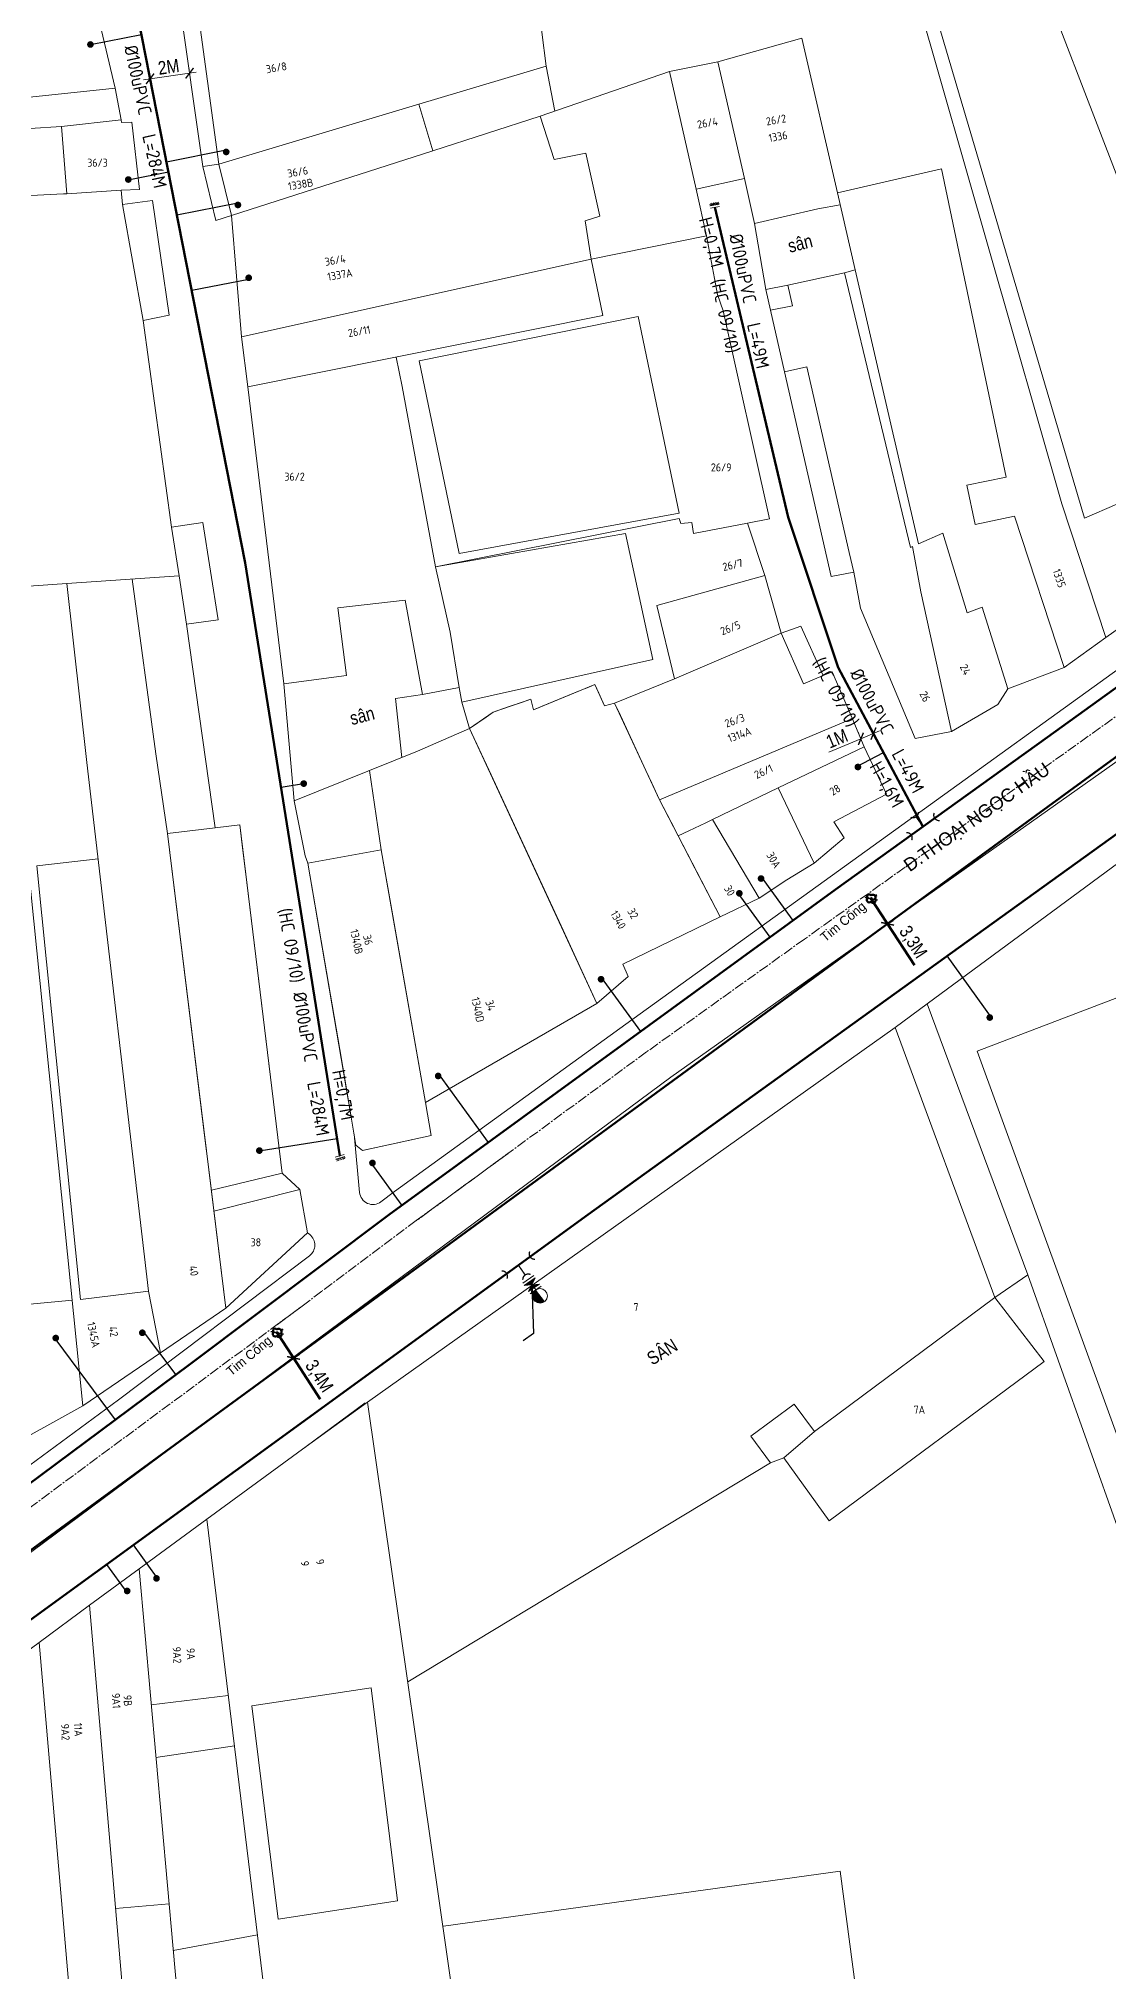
# Model space of a CAD drawing. Header units: inches. Extents: x 595615 to 1194060, y 1190840 to 2385448.
# Drawn here: x 597063.1 to 597143.3, y 1192704.4 to 1192849.3 of the extents above; entities that cross this region are included whole.
import ezdxf
from ezdxf.enums import TextEntityAlignment as Align

# ---------------------------------------------------------------- set-up
doc = ezdxf.new("R2010")
doc.units = ezdxf.units.IN
doc.header["$MEASUREMENT"] = 0
doc.linetypes.add('CENTER2', pattern=[1.125, 0.75, -0.125, 0.125, -0.125])
doc.layers.get('Defpoints').update_dxf_attribs({"color": 1})
for name, color, linetype, lineweight in [('Chitiet', 4, 'Continuous', 9), ('DN 100 uPVC', 4, 'Continuous', 50), ('DN 200 uPVC', 4, 'Continuous', 50), ('DN 25 PE', 40, 'Continuous', 30), ('DN 300 DI', 4, 'Continuous', 50), ('DOSAU', 2, 'Continuous', 20), ('DUONG CACH LE', 112, 'Continuous', 5), ('NAM-CDAI', 220, 'Continuous', 25), ('Nen tim duong', 9, 'CENTER2', 0), ('Nen_HTHANH-TP', 9, 'Continuous', 0), ('Nen_SN-HTHANH-TP_new', 7, 'Continuous', 0), ('Nen_SN_HTHANH_old', 9, 'Continuous', 0), ('ONG CAP 3 (DADT)', 221, 'Continuous', 50), ('Te', 4, 'Continuous', 15), ('TEXT PIPE', 3, 'Continuous', 25), ('Text_DiaDanh', 9, 'Continuous', 0), ('Text_GiaoThong', 142, 'Continuous', 0), ('TLK 15', 220, 'Continuous', 20), ('Trucuuhoa', 1, 'Continuous', 15), ('VAN', 7, 'Continuous', 20)]:
    doc.layers.add(name, color=color, linetype=linetype, lineweight=lineweight)
doc.layers.add('ki hieu van', color=170, linetype='Continuous')
doc.styles.add('Dia Danh', font='VHELVCN_0.TTF', dxfattribs={"height": 1})
doc.styles.add('Giao Thong', font='VAPTIMN_0.TTF', dxfattribs={"height": 1})
doc.styles.add('Sonha_QTB', font='isocp.shx', dxfattribs={"height": 0.6, "bigfont": 'bigfont.shx'})
doc.styles.add('text', font='isocp2.shx')
doc.styles.add('VNI-HC', font='VHELVCN_0.TTF')
doc.dimstyles.new('DUONG KICH THUOC', dxfattribs={"dimtxt": 1, "dimasz": 0.7, "dimexe": 0.5, "dimexo": 0.3, "dimgap": 0.2, "dimtad": 1, "dimzin": 0, "dimdsep": 46, "dimtxsty": 'VNI-HC', "dimblk": 'ARCHTICK', "dimcen": 0.09, "dimdle": 0.5, "dimclrd": 256, "dimclre": 256, "dimclrt": 256, "dimadec": 0, "dimazin": 0, "dimtfac": 1, "dimtofl": 0, "dimtmove": 0, "dimatfit": 3, "dimfxl": 1, "dimtolj": 1, "dimtzin": 0, "dimlwd": -1, "dimlwe": -1, "dimarcsym": 0})

# ---------------------------------------------------------------- blocks, each defined once
blk = doc.blocks.new('TLK 15')
at = {"layer": 'TLK 15', "linetype": 'Continuous', "const_width": 0.25}
blk.add_lwpolyline([(-0.125, 0, 1), (0.125, 0, 1)], format="xyb", close=True, dxfattribs=at)
blk = doc.blocks.new('Trucuuhoa100')
at = {"layer": 'Trucuuhoa', "linetype": 'Continuous'}
blk.add_hatch(color=256, dxfattribs=at).paths.add_polyline_path([(0.55, 0, 0.414373), (0, 0.55, 0.414055), (-0.55, 0)])
blk.add_line((-0.55, 0), (0.55, 0), dxfattribs=at)
at = {"layer": 'Trucuuhoa', "linetype": 'Continuous', "flags": 128}
blk.add_lwpolyline([(0.55, -0.02), (0.89, -0.02)], dxfattribs=at)
at = {"layer": 'Trucuuhoa', "linetype": 'Continuous'}
blk.add_circle((0, 0), 0.551, dxfattribs=at)
blk = doc.blocks.new('VAN')
at = {"layer": 'VAN'}
h = blk.add_hatch(color=256, dxfattribs=at)
h.paths.add_polyline_path([(0.21, -0.5), (0.49, 0), (0.21, 0.5)])
h.paths.add_polyline_path([(0.77, 0.5), (0.49, 0), (0.77, -0.5)])
at = {"layer": 'VAN', "ltscale": 100}
for p, q in [((0, 0.5), (0, -0.5)), ((0.77, -0.5), (0.21, 0.5)), ((0.21, -0.5), (0.77, 0.5)), ((0.21, 0.5), (0.21, -0.5)), ((0.77, 0.5), (0.77, -0.5)), ((0.98, 0.5), (0.98, -0.5))]:
    blk.add_line(p, q, dxfattribs=at)
blk = doc.blocks.new('TE+VAN')
at = {"layer": 'Chitiet', "ltscale": 100, "const_width": 0.1}
for points in [[(-0.35, 1.28, 0.571257), (0.35, 1.28)], [(1.1, 0.35, 0.571257), (1.1, -0.35)], [(0.35, -1.28, 0.571257), (-0.35, -1.28)]]:
    blk.add_lwpolyline(points, format="xyb", dxfattribs=at)
for points in [[(0, -1.08), (0, 1.08)], [(0.9, 0), (0, 0)]]:
    blk.add_lwpolyline(points, dxfattribs=at)
at = {"layer": 'VAN'}
blk.add_blockref('VAN', (1.3, 0), dxfattribs=at)
blk = doc.blocks.new('_ArchTick')
at = {"color": 0, "linetype": 'ByBlock', "const_width": 0.15}
blk.add_lwpolyline([(-0.5, -0.5), (0.5, 0.5)], dxfattribs=at)
blk = doc.blocks.new('*D119')
at = {"layer": 'Defpoints', "color": 0}
for p in [(597080.95, 1192752.28), (597080.95, 1192752.28), (597082.17, 1192750.4)]:
    blk.add_point(p, dxfattribs=at)
at = {"layer": 'DN 200 uPVC'}
for p, q in [((597080.95, 1192752.28), (597082.44, 1192749.98)), ((597081.2, 1192752.44), (597081.37, 1192752.55)), ((597082.17, 1192750.4), (597084.18, 1192747.31)), ((597082.42, 1192750.56), (597082.59, 1192750.67))]:
    blk.add_line(p, q, dxfattribs=at)
at = {"layer": 'DN 200 uPVC', "xscale": 0.7, "yscale": 0.7, "zscale": 0.7}
for p, rotation in [((597080.95, 1192752.28), 123.0526870614785), ((597082.17, 1192750.4), 303.0526870614785)]:
    blk.add_blockref('_ArchTick', p, dxfattribs=dict(at, rotation=rotation))
at = {"layer": 'DN 200 uPVC', "insert": (597084.04, 1192749), "char_height": 1, "attachment_point": 5, "rotation": 303.0527, "style": 'VNI-HC'}
blk.add_mtext('\\A1;3,4M', dxfattribs=at)
blk = doc.blocks.new('*D120')
at = {"layer": 'Defpoints', "color": 0}
for p in [(597125.49, 1192784.83), (597125.49, 1192784.83), (597126.71, 1192782.95)]:
    blk.add_point(p, dxfattribs=at)
at = {"layer": 'DN 200 uPVC'}
for p, q in [((597125.49, 1192784.83), (597126.98, 1192782.53)), ((597125.74, 1192784.99), (597125.9, 1192785.1)), ((597126.96, 1192783.12), (597127.13, 1192783.22)), ((597126.71, 1192782.95), (597128.72, 1192779.86))]:
    blk.add_line(p, q, dxfattribs=at)
at = {"layer": 'DN 200 uPVC', "xscale": 0.7, "yscale": 0.7, "zscale": 0.7}
for p, rotation in [((597125.49, 1192784.83), 123.0526870614785), ((597126.71, 1192782.95), 303.0526870614785)]:
    blk.add_blockref('_ArchTick', p, dxfattribs=dict(at, rotation=rotation))
at = {"layer": 'DN 200 uPVC', "insert": (597128.57, 1192781.55), "char_height": 1, "attachment_point": 5, "rotation": 303.0527, "style": 'VNI-HC'}
blk.add_mtext('\\A1;3,3M', dxfattribs=at)
blk = doc.blocks.new('BIT')
at = {"layer": 'Chitiet', "ltscale": 100}
for p, q in [((0.35, 0), (-0.35, 0)), ((-0.3, -0.16), (-0.35, -0.21)), ((0.35, -0.16), (-0.35, -0.16)), ((-0.18, -0.16), (-0.34, -0.33)), ((-0.06, -0.16), (-0.22, -0.33)), ((0.07, -0.16), (-0.09, -0.33)), ((0.19, -0.16), (0.03, -0.33)), ((0.32, -0.16), (0.15, -0.33)), ((0.35, -0.25), (0.28, -0.33))]:
    blk.add_line(p, q, dxfattribs=at)
blk = doc.blocks.new('TE1')
at = {"layer": 'Chitiet', "ltscale": 100, "const_width": 0.1}
for points in [[(-0.35, 1.28, 0.571257), (0.35, 1.28)], [(1.1, 0.35, 0.571257), (1.1, -0.35)], [(0.35, -1.28, 0.571257), (-0.35, -1.28)]]:
    blk.add_lwpolyline(points, format="xyb", dxfattribs=at)
for points in [[(0, -1.08), (0, 1.08)], [(0.9, 0), (0, 0)]]:
    blk.add_lwpolyline(points, dxfattribs=at)
blk = doc.blocks.new('*D207')
at = {"layer": 'Defpoints', "color": 0}
for p in [(597071.42, 1192846.31), (597074.38, 1192846.73), (597074.38, 1192846.73)]:
    blk.add_point(p, dxfattribs=at)
at = {"layer": 'DUONG CACH LE'}
for p, q in [((597071.38, 1192846.61), (597071.35, 1192846.8)), ((597074.34, 1192847.02), (597074.31, 1192847.22)), ((597070.93, 1192846.24), (597074.88, 1192846.8))]:
    blk.add_line(p, q, dxfattribs=at)
at = {"layer": 'DUONG CACH LE', "xscale": 0.7, "yscale": 0.7, "zscale": 0.7}
for p, rotation in [((597074.38, 1192846.73), 8.05969025421193), ((597071.42, 1192846.31), 188.0596902542119)]:
    blk.add_blockref('_ArchTick', p, dxfattribs=dict(at, rotation=rotation))
at = {"layer": 'DUONG CACH LE', "insert": (597072.81, 1192847.21), "char_height": 1, "attachment_point": 5, "rotation": 8.0597, "style": 'VNI-HC'}
blk.add_mtext('\\A1;2M', dxfattribs=at)
blk = doc.blocks.new('*D208')
at = {"layer": 'Defpoints', "color": 0}
for p in [(597124.71, 1192796.82), (597124.71, 1192796.82), (597125.65, 1192797.21)]:
    blk.add_point(p, dxfattribs=at)
at = {"layer": 'DUONG CACH LE'}
for p, q in [((597125.54, 1192797.49), (597125.46, 1192797.68)), ((597124.71, 1192796.82), (597122.3, 1192795.82)), ((597124.59, 1192797.1), (597124.52, 1192797.29)), ((597126.11, 1192797.41), (597124.71, 1192796.82))]:
    blk.add_line(p, q, dxfattribs=at)
at = {"layer": 'DUONG CACH LE', "xscale": 0.7, "yscale": 0.7, "zscale": 0.7}
for p, rotation in [((597125.65, 1192797.21), 22.53350965382832), ((597124.71, 1192796.82), 202.5335096538283)]:
    blk.add_blockref('_ArchTick', p, dxfattribs=dict(at, rotation=rotation))
at = {"layer": 'DUONG CACH LE', "insert": (597122.91, 1192796.84), "char_height": 1, "attachment_point": 5, "rotation": 22.5335, "style": 'VNI-HC'}
blk.add_mtext('\\A1;1M', dxfattribs=at)

msp = doc.modelspace()

# ---------------------------------------------------------------- linework, layer by layer
at = {"layer": 'DN 100 uPVC'}
for points in [[(597047.651, 1193041.363), (597052.794, 1193009.252), (597052.794, 1193009.252), (597066.195, 1192966.094), (597059.752, 1192901.911), (597060.854, 1192900.414), (597065.874, 1192865.615), (597070.25, 1192852.282), (597078.56, 1192810.016), (597085.641, 1192765.558), (597085.641, 1192765.558)], [(597113.768, 1192836.682), (597119.252, 1192813.451), (597123.016, 1192802.164), (597129.364, 1192790.238)]]:
    msp.add_lwpolyline(points, dxfattribs=at)
at = {"layer": 'DN 200 uPVC'}
for points in [[(597125.215, 1192784.887, 0.9760223), (597125.469, 1192784.597, 1.0253003), (597125.773, 1192784.823, 0.5205671), (597125.773, 1192784.823, 0.3667309), (597125.773, 1192784.823, 0.8373702), (597125.46, 1192785.087, 1.1128473)], [(597080.68, 1192752.336, 0.9760223), (597080.933, 1192752.046, 1.0253003), (597081.238, 1192752.272, 0.5205671), (597081.238, 1192752.272, 0.3667309), (597081.238, 1192752.272, 0.8373702), (597080.925, 1192752.536, 1.1128473)]]:
    msp.add_lwpolyline(points, format="xyb", close=True, dxfattribs=at)
at = {"layer": 'DN 25 PE'}
for p, q in [((597066.948, 1192848.881), (597070.771, 1192849.633)), ((597077.127, 1192840.95), (597072.651, 1192840.07)), ((597069.912, 1192838.757), (597072.798, 1192839.325)), ((597078.004, 1192836.977), (597073.436, 1192836.079)), ((597078.813, 1192831.263), (597074.548, 1192830.424)), ((597124.361, 1192794.708), (597126.406, 1192795.796)), ((597083.064, 1192793.463), (597081.243, 1192793.173)), ((597117.225, 1192786.47), (597119.611, 1192783.201)), ((597115.473, 1192785.237), (597117.881, 1192781.939)), ((597134.498, 1192775.923), (597131.172, 1192780.543)), ((597105.231, 1192778.919), (597108.189, 1192774.866)), ((597093.143, 1192771.54), (597096.774, 1192766.553)), ((597079.738, 1192765.945), (597085.435, 1192766.852)), ((597087.967, 1192765.018), (597090.288, 1192761.83)), ((597064.347, 1192751.764), (597068.804, 1192745.761)), ((597070.964, 1192752.286), (597073.338, 1192749.127)), ((597071.901, 1192733.993), (597070.169, 1192736.374)), ((597069.703, 1192732.802), (597068.165, 1192734.917))]:
    msp.add_line(p, q, dxfattribs=at)
at = {"layer": 'DN 300 DI'}
msp.add_lwpolyline([(597012.519, 1192699.85), (597045.836, 1192723.843), (597045.836, 1192723.843), (597045.836, 1192723.843), (597045.836, 1192723.843), (597127.174, 1192783.293), (597127.174, 1192783.293), (597127.174, 1192783.293), (597127.174, 1192783.293), (597127.174, 1192783.293), (597195.029, 1192832.835), (597195.029, 1192832.835), (597195.029, 1192832.835), (597195.029, 1192832.835), (597213.719, 1192846.722)], dxfattribs=at)
at = {"layer": 'Nen tim duong'}
for p, q in [((597156.39, 1192807.477), (597120.471, 1192781.798)), ((597120.471, 1192781.798), (597108.648, 1192773.348)), ((597108.648, 1192773.348), (597091.378, 1192760.694)), ((597098.254, 1192765.73), (597091.378, 1192760.694)), ((597091.378, 1192760.694), (597084.312, 1192755.419)), ((597091.378, 1192760.694), (597084.312, 1192755.419)), ((597057.843, 1192735.795), (597082.813, 1192754.277)), ((597080.974, 1192752.916), (597082.813, 1192754.277)), ((597082.813, 1192754.277), (597084.312, 1192755.419))]:
    msp.add_line(p, q, dxfattribs=at)
at = {"layer": 'Nen_HTHANH-TP', "linetype": 'Continuous'}
for p, q in [((597101.108, 1192847.262), (597098.481, 1192867.89)), ((597065.899, 1192857.934), (597068.809, 1192845.616)), ((597137.451, 1192855.782), (597151.08, 1192820.353)), ((597073.524, 1192852.79), (597075.374, 1192839.721)), ((597141.485, 1192813.375), (597129.844, 1192852.725)), ((597074.844, 1192852.531), (597076.564, 1192839.902)), ((597128.924, 1192852.355), (597139.765, 1192814.443)), ((597113.978, 1192847.593), (597120.276, 1192849.358)), ((597122.956, 1192837.75), (597120.276, 1192849.358)), ((597091.57, 1192844.405), (597101.108, 1192847.262)), ((597110.368, 1192846.85), (597100.671, 1192843.512)), ((597101.108, 1192847.262), (597101.771, 1192843.893)), ((597113.978, 1192847.593), (597110.368, 1192846.85)), ((597112.355, 1192838.041), (597110.368, 1192846.85)), ((597113.978, 1192847.593), (597115.985, 1192838.834)), ((597055.311, 1192844.185), (597068.809, 1192845.616)), ((597068.809, 1192845.616), (597069.251, 1192843.237)), ((597076.564, 1192839.902), (597091.57, 1192844.405)), ((597092.613, 1192840.915), (597091.57, 1192844.405)), ((597055.332, 1192842.165), (597064.772, 1192842.723)), ((597064.772, 1192842.723), (597069.251, 1192843.237)), ((597064.772, 1192842.723), (597065.176, 1192837.693)), ((597069.251, 1192843.237), (597069.281, 1192843.037)), ((597069.281, 1192843.037), (597070.041, 1192843.057)), ((597070.041, 1192843.057), (597070.636, 1192837.998)), ((597100.671, 1192843.512), (597092.613, 1192840.915)), ((597101.714, 1192840.253), (597100.671, 1192843.512)), ((597075.374, 1192839.721), (597076.564, 1192839.902)), ((597075.374, 1192839.721), (597076.337, 1192835.682)), ((597076.564, 1192839.902), (597077.527, 1192836.063)), ((597092.613, 1192840.915), (597077.527, 1192836.063)), ((597101.714, 1192840.253), (597104.093, 1192840.735)), ((597104.093, 1192840.735), (597105.127, 1192836.015)), ((597130.744, 1192839.556), (597122.956, 1192837.75)), ((597130.744, 1192839.556), (597135.603, 1192816.45)), ((597115.985, 1192838.834), (597112.355, 1192838.041)), ((597116.728, 1192835.465), (597115.985, 1192838.834)), ((597052.106, 1192837.043), (597064.936, 1192837.683)), ((597065.176, 1192837.693), (597064.936, 1192837.683)), ((597069.256, 1192837.947), (597065.176, 1192837.693)), ((597070.636, 1192837.998), (597069.256, 1192837.947)), ((597069.256, 1192837.947), (597069.346, 1192836.887)), ((597069.346, 1192836.887), (597071.596, 1192837.178)), ((597069.346, 1192836.887), (597070.913, 1192828.178)), ((597071.596, 1192837.178), (597072.853, 1192828.579)), ((597112.355, 1192838.041), (597113.128, 1192834.542)), ((597121.477, 1192836.569), (597123.156, 1192836.86)), ((597124.29, 1192831.981), (597122.956, 1192837.75)), ((597076.337, 1192835.682), (597077.527, 1192836.063)), ((597077.527, 1192836.063), (597078.264, 1192826.954)), ((597105.127, 1192836.015), (597104.027, 1192835.665)), ((597104.49, 1192832.775), (597104.027, 1192835.665)), ((597116.728, 1192835.465), (597121.477, 1192836.569)), ((597116.728, 1192835.465), (597117.592, 1192830.516)), ((597104.49, 1192832.775), (597113.128, 1192834.542)), ((597113.128, 1192834.542), (597113.962, 1192830.133)), ((597078.264, 1192826.954), (597104.49, 1192832.775)), ((597105.363, 1192828.556), (597104.49, 1192832.775)), ((597119.231, 1192830.837), (597123.471, 1192831.75)), ((597123.471, 1192831.75), (597124.29, 1192831.981)), ((597123.471, 1192831.75), (597128.417, 1192811.174)), ((597129.027, 1192811.445), (597124.29, 1192831.981)), ((597113.962, 1192830.133), (597114.373, 1192828.923)), ((597117.592, 1192830.516), (597119.231, 1192830.837)), ((597117.923, 1192828.956), (597117.592, 1192830.516)), ((597119.583, 1192829.287), (597119.231, 1192830.837)), ((597072.853, 1192828.579), (597070.913, 1192828.178)), ((597070.913, 1192828.178), (597073.026, 1192812.68)), ((597078.757, 1192823.204), (597105.363, 1192828.556)), ((597108.003, 1192828.478), (597091.596, 1192825.155)), ((597111.075, 1192813.75), (597108.003, 1192828.478)), ((597114.373, 1192828.923), (597117.855, 1192813.306)), ((597117.923, 1192828.956), (597119.583, 1192829.287)), ((597118.977, 1192824.337), (597117.923, 1192828.956)), ((597078.264, 1192826.954), (597078.757, 1192823.204)), ((597094.598, 1192810.727), (597091.596, 1192825.155)), ((597118.977, 1192824.337), (597120.666, 1192824.708)), ((597118.977, 1192824.337), (597122.469, 1192808.999)), ((597120.666, 1192824.708), (597123.837, 1192810.801)), ((597078.757, 1192823.204), (597081.435, 1192800.946)), ((597092.808, 1192809.726), (597090.307, 1192823.244)), ((597141.475, 1192813.365), (597152.012, 1192817.933)), ((597135.603, 1192816.45), (597132.663, 1192815.828)), ((597132.663, 1192815.828), (597133.286, 1192812.898)), ((597111.075, 1192813.75), (597094.598, 1192810.727)), ((597133.286, 1192812.898), (597136.215, 1192813.511)), ((597136.215, 1192813.511), (597139.954, 1192802.164)), ((597139.765, 1192814.443), (597143.073, 1192804.406)), ((597073.026, 1192812.68), (597075.366, 1192813.051)), ((597073.026, 1192812.68), (597073.599, 1192809.04)), ((597075.366, 1192813.051), (597076.512, 1192805.742)), ((597111.075, 1192813.33), (597092.808, 1192809.726)), ((597107.056, 1192812.207), (597092.808, 1192809.726)), ((597107.056, 1192812.207), (597109.104, 1192802.769)), ((597158.026, 1192812.168), (597107.096, 1192775.437)), ((597111.216, 1192812.96), (597111.075, 1192813.33)), ((597112.046, 1192813.031), (597111.216, 1192812.96)), ((597112.166, 1192812.211), (597112.046, 1192813.031)), ((597116.216, 1192812.984), (597112.166, 1192812.211)), ((597116.216, 1192812.984), (597117.855, 1192813.306)), ((597117.499, 1192809.075), (597116.216, 1192812.984)), ((597129.027, 1192811.445), (597130.856, 1192812.246)), ((597130.856, 1192812.246), (597132.681, 1192806.268)), ((597143.073, 1192804.406), (597154.166, 1192812.345)), ((597123.837, 1192810.801), (597124.169, 1192809.311)), ((597128.417, 1192811.174), (597128.567, 1192811.244)), ((597128.567, 1192811.244), (597129.21, 1192807.845)), ((597092.808, 1192809.726), (597093.922, 1192804.806)), ((597122.469, 1192808.999), (597124.169, 1192809.311)), ((597124.169, 1192809.311), (597124.681, 1192806.611)), ((597065.169, 1192808.463), (597060.18, 1192808.119)), ((597066.389, 1192746.804), (597060.18, 1192808.119)), ((597073.599, 1192809.04), (597065.169, 1192808.463)), ((597066.68, 1192795.044), (597065.169, 1192808.463)), ((597071.86, 1192795.689), (597070.069, 1192808.797)), ((597074.162, 1192805.41), (597073.599, 1192809.04)), ((597117.499, 1192809.075), (597109.411, 1192806.809)), ((597118.732, 1192804.746), (597117.499, 1192809.075)), ((597129.21, 1192807.845), (597131.508, 1192797.367)), ((597085.491, 1192806.65), (597090.55, 1192807.214)), ((597086.155, 1192801.57), (597085.491, 1192806.65)), ((597091.836, 1192800.135), (597090.55, 1192807.214)), ((597109.411, 1192806.809), (597110.725, 1192801.31)), ((597124.681, 1192806.611), (597128.769, 1192796.845)), ((597132.681, 1192806.268), (597133.791, 1192806.689)), ((597133.791, 1192806.689), (597135.736, 1192800.58)), ((597074.162, 1192805.41), (597076.512, 1192805.742)), ((597076.294, 1192790.142), (597074.162, 1192805.41)), ((597093.922, 1192804.806), (597094.586, 1192800.677)), ((597120.202, 1192805.268), (597118.732, 1192804.746)), ((597120.202, 1192805.268), (597121.885, 1192801.579)), ((597118.732, 1192804.746), (597110.725, 1192801.31)), ((597118.732, 1192804.746), (597120.395, 1192800.948)), ((597139.954, 1192802.164), (597143.073, 1192804.406)), ((597109.104, 1192802.769), (597094.787, 1192799.577)), ((597135.736, 1192800.58), (597139.954, 1192802.164)), ((597081.435, 1192800.946), (597086.155, 1192801.57)), ((597081.435, 1192800.946), (597082.212, 1192792.167)), ((597091.836, 1192800.135), (597094.586, 1192800.677)), ((597094.787, 1192799.577), (597094.586, 1192800.677)), ((597104.755, 1192800.885), (597100.167, 1192798.991)), ((597105.497, 1192799.306), (597104.755, 1192800.885)), ((597110.725, 1192801.31), (597106.247, 1192799.506)), ((597120.395, 1192800.948), (597121.885, 1192801.579)), ((597121.885, 1192801.579), (597122.545, 1192801.84)), ((597122.545, 1192801.84), (597124.067, 1192798.371)), ((597134.977, 1192799.39), (597135.736, 1192800.58)), ((597095.368, 1192797.588), (597094.787, 1192799.577)), ((597099.966, 1192799.791), (597097.147, 1192798.829)), ((597100.167, 1192798.991), (597099.966, 1192799.791)), ((597106.247, 1192799.506), (597105.497, 1192799.306)), ((597106.247, 1192799.506), (597109.622, 1192792.249)), ((597131.508, 1192797.367), (597134.977, 1192799.39)), ((597091.469, 1192795.884), (597095.368, 1192797.588)), ((597097.147, 1192798.829), (597095.368, 1192797.588)), ((597095.368, 1192797.588), (597104.925, 1192776.975)), ((597123.898, 1192798.281), (597109.622, 1192792.249)), ((597123.898, 1192798.281), (597124.067, 1192798.371)), ((597124.067, 1192798.371), (597124.959, 1192796.221)), ((597124.959, 1192796.221), (597118.512, 1192793.136)), ((597124.959, 1192796.221), (597126.622, 1192792.663)), ((597128.769, 1192796.845), (597131.508, 1192797.367)), ((597071.292, 1192755.398), (597066.68, 1192795.044)), ((597071.86, 1192795.689), (597072.724, 1192789.729)), ((597082.212, 1192792.167), (597091.469, 1192795.884)), ((597082.212, 1192792.167), (597083.036, 1192788.048)), ((597109.622, 1192792.249), (597111.015, 1192789.54)), ((597118.512, 1192793.136), (597113.584, 1192790.772)), ((597121.206, 1192787.498), (597118.512, 1192793.136)), ((597126.622, 1192792.663), (597122.674, 1192790.6)), ((597078.154, 1192790.364), (597076.294, 1192790.142)), ((597081.315, 1192764.256), (597078.154, 1192790.364)), ((597113.074, 1192790.532), (597111.814, 1192789.921)), ((597113.584, 1192790.772), (597113.074, 1192790.532)), ((597113.584, 1192790.772), (597117.088, 1192784.885)), ((597122.674, 1192790.6), (597123.455, 1192789.39)), ((597076.294, 1192790.142), (597072.724, 1192789.729)), ((597072.724, 1192789.729), (597077.103, 1192754.133)), ((597111.814, 1192789.921), (597111.015, 1192789.54)), ((597111.015, 1192789.54), (597114.15, 1192783.483)), ((597123.455, 1192789.39), (597121.206, 1192787.498)), ((597062.936, 1192787.291), (597067.516, 1192787.825)), ((597083.036, 1192788.048), (597083.246, 1192787.498)), ((597088.755, 1192788.492), (597083.246, 1192787.498)), ((597083.246, 1192787.498), (597086.482, 1192768.6)), ((597092.061, 1192769.545), (597088.755, 1192788.492)), ((597121.206, 1192787.498), (597119.157, 1192786.237)), ((597129.685, 1192776.955), (597144.516, 1192787.897)), ((597066.203, 1192754.784), (597062.936, 1192787.291)), ((597119.157, 1192786.237), (597117.088, 1192784.885)), ((597117.088, 1192784.885), (597114.15, 1192783.483)), ((597106.872, 1192779.917), (597114.15, 1192783.483)), ((597104.925, 1192776.975), (597107.273, 1192779.007)), ((597150.672, 1192779.982), (597133.418, 1192773.408)), ((597092.061, 1192769.545), (597104.925, 1192776.975)), ((597129.685, 1192776.955), (597127.276, 1192775.173)), ((597127.276, 1192775.173), (597129.685, 1192776.955)), ((597129.685, 1192776.955), (597137.231, 1192756.641)), ((597127.276, 1192775.173), (597087.709, 1192747.071)), ((597107.096, 1192775.437), (597089.756, 1192762.883)), ((597127.276, 1192775.173), (597127.276, 1192775.173)), ((597127.276, 1192775.173), (597127.276, 1192775.173)), ((597127.276, 1192775.173), (597134.753, 1192754.919)), ((597133.418, 1192773.408), (597167.563, 1192679.596)), ((597082.566, 1192750.747), (597110.449, 1192771.45)), ((597110.449, 1192771.45), (597110.449, 1192771.45)), ((597092.483, 1192767.065), (597092.061, 1192769.545)), ((597087.344, 1192765.951), (597092.483, 1192767.065)), ((597081.315, 1192764.256), (597076.016, 1192762.982)), ((597082.636, 1192763.037), (597076.207, 1192761.402)), ((597083.219, 1192759.778), (597082.636, 1192763.037)), ((597077.103, 1192754.133), (597083.219, 1192759.778)), ((597134.753, 1192754.919), (597137.231, 1192756.641)), ((597137.231, 1192756.641), (597159.782, 1192693.05)), ((597055.563, 1192753.785), (597065.593, 1192754.734)), ((597066.203, 1192754.784), (597071.292, 1192755.398)), ((597072.196, 1192750.789), (597071.292, 1192755.398)), ((597072.196, 1192750.789), (597077.103, 1192754.133)), ((597134.753, 1192754.919), (597121.221, 1192744.888)), ((597134.753, 1192754.919), (597138.456, 1192750.142)), ((597082.566, 1192750.747), (597055.18, 1192730.424)), ((597066.389, 1192746.804), (597072.196, 1192750.789)), ((597138.456, 1192750.142), (597122.336, 1192738.189)), ((597069.059, 1192747.256), (597029.182, 1192717.954)), ((597087.709, 1192747.071), (597083.132, 1192743.758)), ((597087.549, 1192747.021), (597083.132, 1192743.758)), ((597095.261, 1192694.667), (597087.729, 1192747.081)), ((597116.451, 1192744.545), (597119.699, 1192746.937)), ((597119.699, 1192746.937), (597121.221, 1192744.888)), ((597059.642, 1192743.079), (597066.389, 1192746.804)), ((597117.933, 1192742.526), (597116.451, 1192744.545)), ((597118.932, 1192742.897), (597121.221, 1192744.888)), ((597083.132, 1192743.758), (597075.666, 1192738.322)), ((597083.132, 1192743.758), (597083.062, 1192743.698)), ((597118.932, 1192742.897), (597117.933, 1192742.526)), ((597122.336, 1192738.189), (597118.932, 1192742.897)), ((597070.589, 1192734.578), (597075.666, 1192738.322)), ((597075.666, 1192738.322), (597080.186, 1192701.215)), ((597066.881, 1192731.855), (597070.589, 1192734.578)), ((597073.677, 1192700.31), (597070.589, 1192734.578)), ((597063.113, 1192729.072), (597066.881, 1192731.855)), ((597069.748, 1192698.457), (597066.881, 1192731.855)), ((597059.306, 1192726.268), (597063.113, 1192729.072)), ((597063.113, 1192729.072), (597065.778, 1192698.154)), ((597077.277, 1192725.083), (597071.507, 1192724.398)), ((597079.057, 1192724.314), (597087.996, 1192725.672)), ((597089.969, 1192709.683), (597087.996, 1192725.672)), ((597081.02, 1192708.326), (597079.057, 1192724.314)), ((597071.86, 1192720.439), (597077.74, 1192721.323)), ((597093.411, 1192707.786), (597123.147, 1192711.91)), ((597123.147, 1192711.91), (597134.205, 1192628.559)), ((597072.849, 1192709.459), (597068.829, 1192709.116)), ((597081.02, 1192708.326), (597089.969, 1192709.683)), ((597079.461, 1192707.145), (597073.162, 1192705.98))]:
    msp.add_line(p, q, dxfattribs=at)
for points in [[(597090.307, 1192823.244), (597089.866, 1192825.439)], [(597091.836, 1192800.135), (597089.828, 1192799.846), (597090.285, 1192795.409)], [(597088.755, 1192788.492), (597087.859, 1192794.434)], [(597117.933, 1192742.526), (597090.742, 1192726.116)]]:
    msp.add_lwpolyline(points, dxfattribs=at)
for points in [[(597161.238, 1192797.841), (597159.525, 1192801.775, 0.475773), (597155.041, 1192803.026), (597110.449, 1192771.45)], [(597086.708, 1192767.187), (597087.127, 1192762.807, 0.586598), (597088.725, 1192762.105), (597089.756, 1192762.883)], [(597083.219, 1192759.778), (597083.388, 1192759.644, -0.4910026), (597083.37, 1192758.062), (597069.059, 1192747.256)]]:
    msp.add_lwpolyline(points, format="xyb", dxfattribs=at)
for p in [(597065.176, 1192837.693), (597107.096, 1192775.437)]:
    msp.add_point(p, dxfattribs=at)
at = {"layer": 'Nen_HTHANH-TP', "linetype": 'Continuous', "invisible_edges": 5}
for points in [[(597100.822, 1192799.262), (597108.599, 1192794.448), (597106.681, 1192798.573), (597103.669, 1192800.437)], [(597103.669, 1192800.437), (597105.497, 1192799.306), (597105.057, 1192800.243), (597104.313, 1192800.703)], [(597104.313, 1192800.703), (597105.057, 1192800.243), (597104.755, 1192800.885)], [(597097.147, 1192798.829), (597110.482, 1192790.576), (597109.622, 1192792.249), (597098.335, 1192799.235)], [(597098.335, 1192799.235), (597109.622, 1192792.249), (597109.041, 1192793.5), (597099.263, 1192799.551)], [(597099.263, 1192799.551), (597100.167, 1192798.991), (597099.966, 1192799.791)], [(597100.167, 1192798.991), (597109.041, 1192793.5), (597108.599, 1192794.448), (597100.822, 1192799.262)], [(597105.497, 1192799.306), (597106.681, 1192798.573), (597106.247, 1192799.506)], [(597095.368, 1192797.588), (597112.26, 1192787.133), (597111.015, 1192789.54), (597096.611, 1192798.455)], [(597096.981, 1192794.108), (597114.15, 1192783.483), (597112.26, 1192787.133), (597095.368, 1192797.588)], [(597096.611, 1192798.455), (597111.015, 1192789.54), (597110.482, 1192790.576), (597097.147, 1192798.829)], [(597102.228, 1192782.791), (597106.872, 1192779.917), (597114.15, 1192783.483), (597096.981, 1192794.108)], [(597076.294, 1192790.142), (597078.334, 1192788.88), (597078.154, 1192790.364)], [(597072.724, 1192789.729), (597078.677, 1192786.045), (597078.334, 1192788.88), (597076.294, 1192790.142)], [(597075.408, 1192767.912), (597081.315, 1192764.256), (597078.677, 1192786.045), (597072.724, 1192789.729)], [(597083.246, 1192787.498), (597089.617, 1192783.555), (597088.755, 1192788.492)], [(597085.639, 1192773.519), (597092.061, 1192769.545), (597089.617, 1192783.555), (597083.246, 1192787.498)], [(597102.659, 1192781.863), (597107.273, 1192779.007), (597106.872, 1192779.917), (597102.228, 1192782.791)], [(597104.925, 1192776.975), (597104.925, 1192776.975), (597107.273, 1192779.007), (597102.659, 1192781.863)], [(597086.064, 1192771.038), (597092.483, 1192767.065), (597092.061, 1192769.545), (597085.639, 1192773.519)], [(597086.482, 1192768.6), (597089.875, 1192766.5), (597092.483, 1192767.065), (597086.064, 1192771.038)], [(597086.843, 1192766.341), (597087.439, 1192765.972), (597089.875, 1192766.5), (597086.482, 1192768.6)], [(597075.462, 1192767.477), (597082.636, 1192763.037), (597081.315, 1192764.256), (597075.408, 1192767.912)], [(597075.848, 1192764.34), (597083.219, 1192759.778), (597082.636, 1192763.037), (597075.462, 1192767.477)], [(597087.344, 1192765.951), (597087.344, 1192765.951), (597087.439, 1192765.972), (597086.843, 1192766.341)], [(597077.103, 1192754.133), (597077.103, 1192754.133), (597083.219, 1192759.778), (597075.848, 1192764.34)]]:
    msp.add_3dface(points, dxfattribs=at)
at = {"layer": 'ONG CAP 3 (DADT)'}
for points in [[(597308.798, 1192921.42), (597298.896, 1192913.73), (597278.679, 1192899.334), (597258.399, 1192884.615), (597243.494, 1192873.918), (597220.712, 1192856.617), (597198.89, 1192840.858), (597179.915, 1192827.248), (597169.69, 1192819.579), (597155.159, 1192808.82), (597138.696, 1192796.932), (597122.794, 1192785.525), (597107.058, 1192774.04), (597089.317, 1192761.123), (597074.461, 1192749.961), (597057.599, 1192737.443), (597043.87, 1192727.33), (597028.209, 1192716.005), (597018.568, 1192708.448), (596998.189, 1192693.534)], [(597003.46, 1192691.243), (597038.995, 1192715.928), (597061.917, 1192730.373), (597104.254, 1192761.161), (597157.636, 1192799.6), (597183.345, 1192819.989), (597196.227, 1192831.399), (597213.318, 1192843.818), (597235.22, 1192860.573), (597251.639, 1192872.924), (597272.661, 1192888.117), (597277.412, 1192891.844), (597280.128, 1192894.241), (597286.756, 1192898.658), (597295.71, 1192904.378), (597305.661, 1192910.614), (597311.947, 1192914.433)]]:
    msp.add_lwpolyline(points, dxfattribs=at)

# ---------------------------------------------------------------- block references
at = {"layer": 'Chitiet'}
for name, p, rotation in [('BIT', (597113.768, 1192836.682), 189.9779138945322), ('BIT', (597085.641, 1192765.558), 17.59927283891804), ('TE+VAN', (597099.029, 1192757.361), 304.6009390232591)]:
    msp.add_blockref(name, p, dxfattribs=dict(at, rotation=rotation))
at = {"layer": 'DN 200 uPVC', "xscale": 0.48, "yscale": 0.48, "zscale": 0.48, "rotation": 359.9999999934133}
for p in [(597125.485, 1192784.831), (597080.95, 1192752.28)]:
    msp.add_blockref('TLK 15', p, dxfattribs=at)
at = {"layer": 'DN 200 uPVC', "xscale": 0.4799999999813735, "yscale": 0.4799999999813735, "zscale": 0.48}
for p in [(597125.485, 1192784.831), (597080.95, 1192752.28)]:
    msp.add_blockref('TLK 15', p, dxfattribs=at)
at = {"layer": 'Te', "rotation": 125.0653651255483}
msp.add_blockref('TE1', (597129.364, 1192790.238), dxfattribs=at)
at = {"layer": 'TLK 15', "rotation": 359.9999999934133}
for p in [(597066.948, 1192848.881), (597077.127, 1192840.825), (597069.787, 1192838.757), (597078.004, 1192836.852), (597078.813, 1192831.388), (597124.486, 1192794.708), (597082.939, 1192793.463), (597117.225, 1192786.345), (597115.598, 1192785.237), (597105.231, 1192778.794), (597134.373, 1192775.923), (597093.018, 1192771.54), (597079.613, 1192765.945), (597088.092, 1192765.018), (597064.347, 1192751.889), (597070.839, 1192752.286), (597071.901, 1192733.868), (597069.703, 1192732.927)]:
    msp.add_blockref('TLK 15', p, dxfattribs=at)
at = {"layer": 'TLK 15'}
for p in [(597066.948, 1192848.881), (597077.127, 1192840.825), (597069.787, 1192838.757), (597078.004, 1192836.852), (597078.813, 1192831.388), (597124.486, 1192794.708), (597082.939, 1192793.463), (597117.225, 1192786.345), (597115.598, 1192785.237), (597105.231, 1192778.794), (597134.373, 1192775.923), (597093.018, 1192771.54), (597079.613, 1192765.945), (597088.092, 1192765.018), (597064.347, 1192751.889), (597070.839, 1192752.286), (597071.901, 1192733.868), (597069.703, 1192732.927)]:
    msp.add_blockref('TLK 15', p, dxfattribs=at)
at = {"layer": 'Trucuuhoa', "rotation": 127.1422658664197}
msp.add_blockref('Trucuuhoa100', (597100.657, 1192755.052), dxfattribs=at)

# ---------------------------------------------------------------- texts
at = {"layer": 'DOSAU', "style": 'text'}
for s, rotation, p in [('H=0,7M', 284.42225, (597112.547, 1192835.788)), ('H=1,6M', 299.39044, (597125.323, 1192794.758)), ('H=0,7M', 280.69973, (597085.052, 1192771.904))]:
    msp.add_text(s, height=1, rotation=rotation, dxfattribs=at).set_placement(p)
at = {"layer": 'NAM-CDAI', "style": 'text'}
for s, rotation, p in [('L=284M', 282.60091, (597070.829, 1192842.033)), ('(HC 09/10)', 282.33439, (597113.459, 1192831.181)), ('L=49M', 282.33439, (597116.16, 1192827.893)), ('(HC 09/10)', 298.38318, (597121.043, 1192802.571)), ('L=49M', 298.38318, (597126.987, 1192795.692)), ('(HC 09/10)', 280.0762, (597081.005, 1192784.023)), ('L=284M', 280.0762, (597083.191, 1192771.024))]:
    msp.add_text(s, height=1, rotation=rotation, dxfattribs=at).set_placement(p)
at = {"layer": 'Nen_SN-HTHANH-TP_new', "style": 'Sonha_QTB'}
for s, rotation, p in [('36/8', 9.84706, (597080.889, 1192847.142)), ('26/4', 9.84706, (597113.211, 1192843.001)), ('26/2', 9.84706, (597118.353, 1192843.226)), ('36/3', 0.04623, (597067.478, 1192840.017)), ('36/6', 9.84706, (597082.485, 1192839.325)), ('36/4', 9.84706, (597085.293, 1192832.706)), ('26/11', 9.84706, (597087.099, 1192827.376)), ('36/2', 0.04623, (597082.253, 1192816.479)), ('26/9', 0.04623, (597114.237, 1192817.174)), ('26/7', 12.78369, (597115.098, 1192809.857)), ('26/5', 21.46211, (597114.927, 1192805.133)), ('24', 297.11466, (597132.55, 1192802.009)), ('26', 297.11466, (597129.52, 1192799.989)), ('26/3', 19.99959, (597115.247, 1192798.195)), ('26/1', 24.71918, (597117.413, 1192794.371)), ('28', 31.53999, (597122.768, 1192792.996)), ('30A', 300.55287, (597118.167, 1192787.73)), ('30', 300.55287, (597114.866, 1192785.435)), ('32', 300.55287, (597107.621, 1192783.721)), ('36', 282.14594, (597087.756, 1192781.745)), ('34', 287.15196, (597096.943, 1192776.823)), ('38', 0.04623, (597079.348, 1192759.07)), ('40', 282.14594, (597074.699, 1192756.935)), ('7', 0.04623, (597107.85, 1192754.206)), ('42', 282.14594, (597068.677, 1192752.375)), ('7A', 0.04623, (597129.092, 1192746.517)), ('9', 285.28936, (597084.172, 1192735.103)), ('9A', 272.88225, (597074.475, 1192728.212)), ('9B', 272.88225, (597069.743, 1192724.704)), ('11A', 272.88225, (597066.035, 1192722.53))]:
    msp.add_text(s, height=0.6, rotation=rotation, dxfattribs=at).set_placement(p, align=Align.MIDDLE)
at = {"layer": 'Nen_SN_HTHANH_old', "style": 'Sonha_QTB'}
for s, rotation, p in [('1336', 9.84706, (597118.494, 1192841.98)), ('1338B', 9.84706, (597082.704, 1192838.396)), ('1337A', 9.84706, (597085.65, 1192831.613)), ('1335', 288.89555, (597139.585, 1192808.864)), ('1314A', 19.99959, (597115.604, 1192797.125)), ('1340', 299.91429, (597106.518, 1192783.251)), ('1340B', 282.14594, (597086.905, 1192781.603)), ('1340D', 282.14594, (597095.991, 1192776.512)), ('1345A', 282.14594, (597067.179, 1192752.135)), ('9', 272.88225, (597083.027, 1192734.988)), ('9A2', 272.88225, (597073.44, 1192728.12)), ('9A1', 272.88225, (597068.879, 1192724.694)), ('9A2', 272.88225, (597065.068, 1192722.345))]:
    msp.add_text(s, height=0.6, rotation=rotation, dxfattribs=at).set_placement(p, align=Align.MIDDLE)
at = {"layer": 'TEXT PIPE', "style": 'text'}
for rotation, p in [(282.2658, (597069.458, 1192848.708)), (281.99927, (597114.821, 1192834.575)), (298.04806, (597123.853, 1192801.743)), (279.74108, (597082.116, 1192777.753))]:
    msp.add_text('%%c100uPVC', height=1, rotation=rotation, dxfattribs=at).set_placement(p)
at = {"layer": 'Text_DiaDanh', "linetype": 'Continuous', "style": 'Dia Danh'}
for s, rotation, p in [('saân', 14.38358, (597120.15, 1192833.993)), ('saân', 14.38358, (597087.31, 1192798.578)), ('SAÂN', 31.58974, (597109.745, 1192750.967))]:
    msp.add_text(s, height=1, rotation=rotation, dxfattribs=at).set_placement(p, align=Align.MIDDLE)
at = {"layer": 'Text_GiaoThong', "linetype": 'Continuous', "style": 'Giao Thong'}
for s, height, rotation, p in [('Ñ.THOAÏI NGOÏC HAÀU', 1, 35.195, (597133.37, 1192790.992)), ('Tim Coáng', 0.7, 39.52849, (597123.415, 1192783.063)), ('Tim Coáng', 0.7, 39.52849, (597078.879, 1192750.512))]:
    msp.add_text(s, height=height, rotation=rotation, dxfattribs=at).set_placement(p, align=Align.MIDDLE)

# ---------------------------------------------------------------- dimensions: what is measured, and where the dimension line sits
at = {"layer": 'DN 200 uPVC'}
for base, p1, p2, text, picture, middle in [((597125.485, 1192784.831), (597126.708, 1192782.952), (597125.485, 1192784.831), '3,3M', '*D120', (597127.903, 1192781.115)), ((597080.95, 1192752.28), (597082.172, 1192750.401), (597080.95, 1192752.28), '3,4M', '*D119', (597083.368, 1192748.564))]:
    dim = msp.add_linear_dim(base=base, p1=p1, p2=p2, angle=123.05269, text=text, dimstyle='DUONG KICH THUOC', override={"dimpost": 'M'}, dxfattribs=at)
    dim.commit()
    dim.dimension.update_dxf_attribs({"geometry": picture, "text_midpoint": middle, "dimtype": 161})
at = {"layer": 'DUONG CACH LE'}
for p1, p2, text, picture, middle in [((597071.425, 1192846.309), (597074.382, 1192846.727), '2M', '*D207', (597072.805, 1192847.211)), ((597125.651, 1192797.214), (597124.709, 1192796.824), '1M', '*D208', (597122.911, 1192796.836))]:
    dim = msp.add_aligned_dim(p1=p1, p2=p2, distance=0, text=text, dimstyle='DUONG KICH THUOC', override={"dimpost": 'M'}, dxfattribs=at)
    dim.commit()
    dim.dimension.update_dxf_attribs({"geometry": picture, "text_midpoint": middle})

# ---------------------------------------------------------------- leaders
at = {"layer": 'ki hieu van'}
msp.add_leader([(597100.048, 1192755.884), (597100.165, 1192752.237), (597099.381, 1192751.689)], dimstyle='DUONG KICH THUOC', override={"dimgap": 0.2, "dimtad": 0}, dxfattribs=at)

doc.saveas('drawing.dxf')
